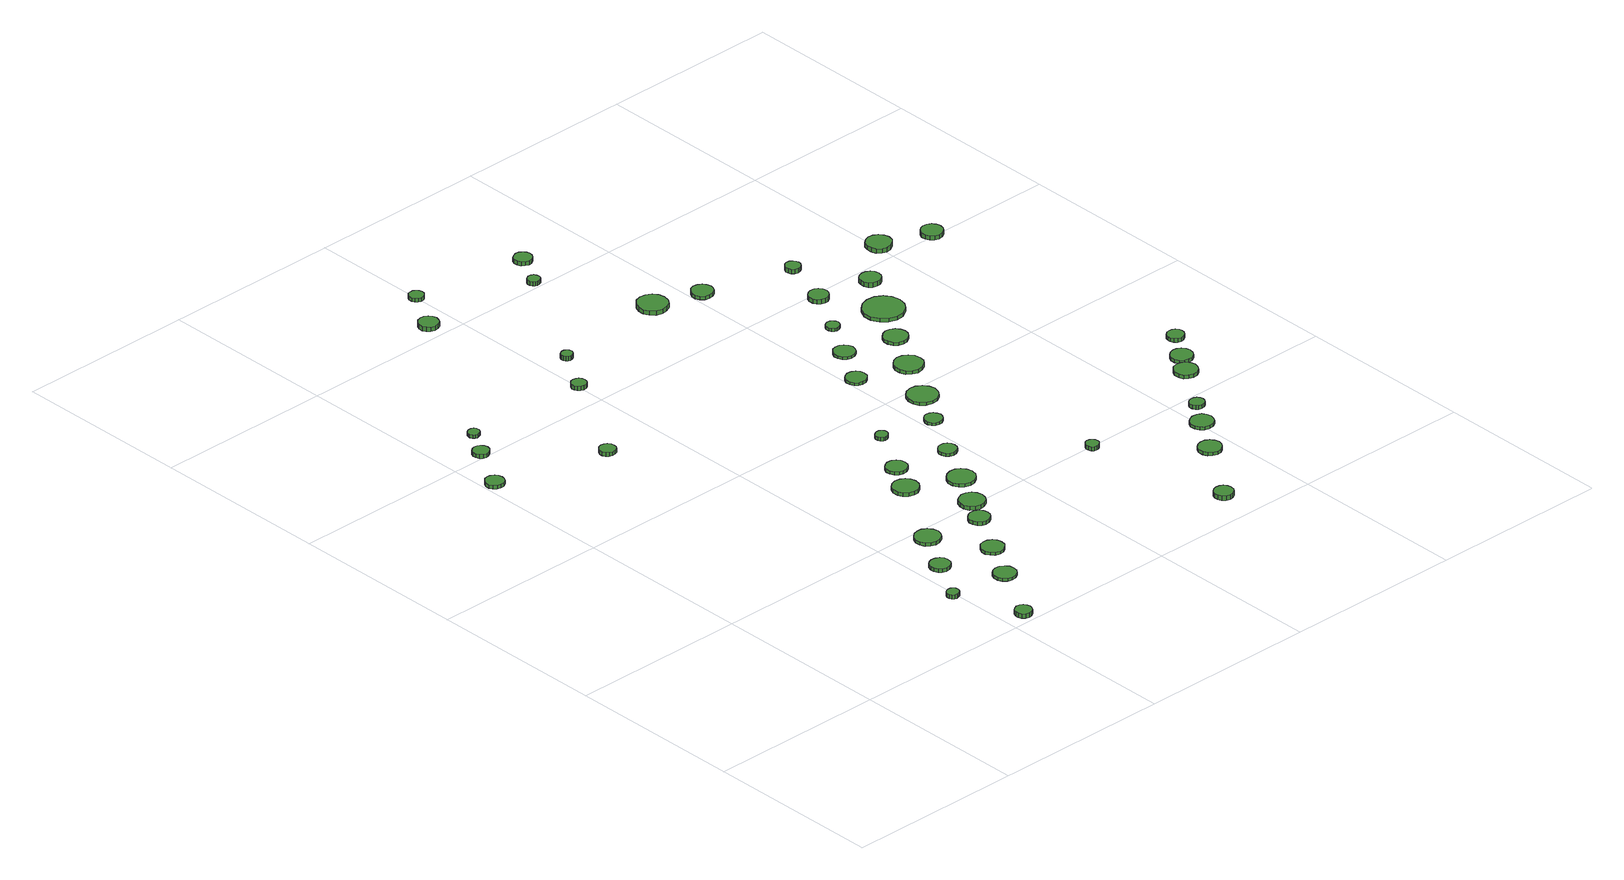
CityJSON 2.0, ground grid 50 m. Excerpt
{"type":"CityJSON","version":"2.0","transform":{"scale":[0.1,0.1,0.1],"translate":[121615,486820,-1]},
"CityObjects":{
"tree1":{"type":"SolitaryVegetationObject","attributes":{"function":"something"},"geometry":[{"type":"MultiSurface","lod":"1","boundaries":[[[0,1,2,3,4,5,6,7,8,9,10,11,12,13,14]],[[15,16,17,18,19,20,21,22,23,24,25,26,27,28,29]],[[0,29,28,1]],[[1,28,27,2]],[[2,27,26,3]],[[3,26,25,4]],[[4,25,24,5]],[[5,24,23,6]],[[6,23,22,7]],[[7,22,21,8]],[[8,21,20,9]],[[9,20,19,10]],[[10,19,18,11]],[[11,18,17,12]],[[12,17,16,13]],[[13,16,15,14]],[[14,15,29,0]]]}]},
"tree2":{"type":"SolitaryVegetationObject","attributes":{"function":"something"},"geometry":[{"type":"MultiSurface","lod":"1","boundaries":[[[30,31,32,33,34,35,36,37,38,39,40,41,42,43,44]],[[45,46,47,48,49,50,51,52,53,54,55,56,57,58,59]],[[30,59,58,31]],[[31,58,57,32]],[[32,57,56,33]],[[33,56,55,34]],[[34,55,54,35]],[[35,54,53,36]],[[36,53,52,37]],[[37,52,51,38]],[[38,51,50,39]],[[39,50,49,40]],[[40,49,48,41]],[[41,48,47,42]],[[42,47,46,43]],[[43,46,45,44]],[[44,45,59,30]]]}]},
"tree3":{"type":"SolitaryVegetationObject","attributes":{"function":"something"},"geometry":[{"type":"MultiSurface","lod":"1","boundaries":[[[60,61,62,63,64,65,66,67,68,69,70,71,72,73,74]],[[75,76,77,78,79,80,81,82,83,84,85,86,87,88,89]],[[60,89,88,61]],[[61,88,87,62]],[[62,87,86,63]],[[63,86,85,64]],[[64,85,84,65]],[[65,84,83,66]],[[66,83,82,67]],[[67,82,81,68]],[[68,81,80,69]],[[69,80,79,70]],[[70,79,78,71]],[[71,78,77,72]],[[72,77,76,73]],[[73,76,75,74]],[[74,75,89,60]]]}]},
"tree4":{"type":"SolitaryVegetationObject","attributes":{"function":"something"},"geometry":[{"type":"MultiSurface","lod":"1","boundaries":[[[90,91,92,93,94,95,96,97,98,99,100,101,102,103,104]],[[105,106,107,108,109,110,111,112,113,114,115,116,117,118,119]],[[90,119,118,91]],[[91,118,117,92]],[[92,117,116,93]],[[93,116,115,94]],[[94,115,114,95]],[[95,114,113,96]],[[96,113,112,97]],[[97,112,111,98]],[[98,111,110,99]],[[99,110,109,100]],[[100,109,108,101]],[[101,108,107,102]],[[102,107,106,103]],[[103,106,105,104]],[[104,105,119,90]]]}]},
"tree5":{"type":"SolitaryVegetationObject","attributes":{"function":"something"},"geometry":[{"type":"MultiSurface","lod":"1","boundaries":[[[120,121,122,123,124,125,126,127,128,129,130,131,132,133,134]],[[135,136,137,138,139,140,141,142,143,144,145,146,147,148,149]],[[120,149,148,121]],[[121,148,147,122]],[[122,147,146,123]],[[123,146,145,124]],[[124,145,144,125]],[[125,144,143,126]],[[126,143,142,127]],[[127,142,141,128]],[[128,141,140,129]],[[129,140,139,130]],[[130,139,138,131]],[[131,138,137,132]],[[132,137,136,133]],[[133,136,135,134]],[[134,135,149,120]]]}]},
"tree6":{"type":"SolitaryVegetationObject","attributes":{"function":"something"},"geometry":[{"type":"MultiSurface","lod":"1","boundaries":[[[150,151,152,153,154,155,156,157,158,159,160,161,162,163,164]],[[165,166,167,168,169,170,171,172,173,174,175,176,177,178,179]],[[150,179,178,151]],[[151,178,177,152]],[[152,177,176,153]],[[153,176,175,154]],[[154,175,174,155]],[[155,174,173,156]],[[156,173,172,157]],[[157,172,171,158]],[[158,171,170,159]],[[159,170,169,160]],[[160,169,168,161]],[[161,168,167,162]],[[162,167,166,163]],[[163,166,165,164]],[[164,165,179,150]]]}]},
"tree7":{"type":"SolitaryVegetationObject","attributes":{"function":"something"},"geometry":[{"type":"MultiSurface","lod":"1","boundaries":[[[180,181,182,183,184,185,186,187,188,189,190,191,192,193,194]],[[195,196,197,198,199,200,201,202,203,204,205,206,207,208,209]],[[180,209,208,181]],[[181,208,207,182]],[[182,207,206,183]],[[183,206,205,184]],[[184,205,204,185]],[[185,204,203,186]],[[186,203,202,187]],[[187,202,201,188]],[[188,201,200,189]],[[189,200,199,190]],[[190,199,198,191]],[[191,198,197,192]],[[192,197,196,193]],[[193,196,195,194]],[[194,195,209,180]]]}]},
"tree8":{"type":"SolitaryVegetationObject","attributes":{"function":"something"},"geometry":[{"type":"MultiSurface","lod":"1","boundaries":[[[210,211,212,213,214,215,216,217,218,219,220,221,222,223,224]],[[225,226,227,228,229,230,231,232,233,234,235,236,237,238,239]],[[210,239,238,211]],[[211,238,237,212]],[[212,237,236,213]],[[213,236,235,214]],[[214,235,234,215]],[[215,234,233,216]],[[216,233,232,217]],[[217,232,231,218]],[[218,231,230,219]],[[219,230,229,220]],[[220,229,228,221]],[[221,228,227,222]],[[222,227,226,223]],[[223,226,225,224]],[[224,225,239,210]]]}]},
"tree9":{"type":"SolitaryVegetationObject","attributes":{"function":"something"},"geometry":[{"type":"MultiSurface","lod":"1","boundaries":[[[240,241,242,243,244,245,246,247,248,249,250,251,252,253,254]],[[255,256,257,258,259,260,261,262,263,264,265,266,267,268,269]],[[240,269,268,241]],[[241,268,267,242]],[[242,267,266,243]],[[243,266,265,244]],[[244,265,264,245]],[[245,264,263,246]],[[246,263,262,247]],[[247,262,261,248]],[[248,261,260,249]],[[249,260,259,250]],[[250,259,258,251]],[[251,258,257,252]],[[252,257,256,253]],[[253,256,255,254]],[[254,255,269,240]]]}]},
"tree10":{"type":"SolitaryVegetationObject","attributes":{"function":"something"},"geometry":[{"type":"MultiSurface","lod":"1","boundaries":[[[270,271,272,273,274,275,276,277,278,279,280,281,282,283,284]],[[285,286,287,288,289,290,291,292,293,294,295,296,297,298,299]],[[270,299,298,271]],[[271,298,297,272]],[[272,297,296,273]],[[273,296,295,274]],[[274,295,294,275]],[[275,294,293,276]],[[276,293,292,277]],[[277,292,291,278]],[[278,291,290,279]],[[279,290,289,280]],[[280,289,288,281]],[[281,288,287,282]],[[282,287,286,283]],[[283,286,285,284]],[[284,285,299,270]]]}]},
"tree11":{"type":"SolitaryVegetationObject","attributes":{"function":"something"},"geometry":[{"type":"MultiSurface","lod":"1","boundaries":[[[300,301,302,303,304,305,306,307,308,309,310,311,312,313,314]],[[315,316,317,318,319,320,321,322,323,324,325,326,327,328,329]],[[300,329,328,301]],[[301,328,327,302]],[[302,327,326,303]],[[303,326,325,304]],[[304,325,324,305]],[[305,324,323,306]],[[306,323,322,307]],[[307,322,321,308]],[[308,321,320,309]],[[309,320,319,310]],[[310,319,318,311]],[[311,318,317,312]],[[312,317,316,313]],[[313,316,315,314]],[[314,315,329,300]]]}]},
"tree12":{"type":"SolitaryVegetationObject","attributes":{"function":"something"},"geometry":[{"type":"MultiSurface","lod":"1","boundaries":[[[330,331,332,333,334,335,336,337,338,339,340,341,342,343,344]],[[345,346,347,348,349,350,351,352,353,354,355,356,357,358,359]],[[330,359,358,331]],[[331,358,357,332]],[[332,357,356,333]],[[333,356,355,334]],[[334,355,354,335]],[[335,354,353,336]],[[336,353,352,337]],[[337,352,351,338]],[[338,351,350,339]],[[339,350,349,340]],[[340,349,348,341]],[[341,348,347,342]],[[342,347,346,343]],[[343,346,345,344]],[[344,345,359,330]]]}]},
"tree13":{"type":"SolitaryVegetationObject","attributes":{"function":"something"},"geometry":[{"type":"MultiSurface","lod":"1","boundaries":[[[360,361,362,363,364,365,366,367,368,369,370,371,372,373,374]],[[375,376,377,378,379,380,381,382,383,384,385,386,387,388,389]],[[360,389,388,361]],[[361,388,387,362]],[[362,387,386,363]],[[363,386,385,364]],[[364,385,384,365]],[[365,384,383,366]],[[366,383,382,367]],[[367,382,381,368]],[[368,381,380,369]],[[369,380,379,370]],[[370,379,378,371]],[[371,378,377,372]],[[372,377,376,373]],[[373,376,375,374]],[[374,375,389,360]]]}]},
"tree14":{"type":"SolitaryVegetationObject","attributes":{"function":"something"},"geometry":[{"type":"MultiSurface","lod":"1","boundaries":[[[390,391,392,393,394,395,396,397,398,399,400,401,402,403,404]],[[405,406,407,408,409,410,411,412,413,414,415,416,417,418,419]],[[390,419,418,391]],[[391,418,417,392]],[[392,417,416,393]],[[393,416,415,394]],[[394,415,414,395]],[[395,414,413,396]],[[396,413,412,397]],[[397,412,411,398]],[[398,411,410,399]],[[399,410,409,400]],[[400,409,408,401]],[[401,408,407,402]],[[402,407,406,403]],[[403,406,405,404]],[[404,405,419,390]]]}]},
"tree15":{"type":"SolitaryVegetationObject","attributes":{"function":"something"},"geometry":[{"type":"MultiSurface","lod":"1","boundaries":[[[420,421,422,423,424,425,426,427,428,429,430,431,432,433,434]],[[435,436,437,438,439,440,441,442,443,444,445,446,447,448,449]],[[420,449,448,421]],[[421,448,447,422]],[[422,447,446,423]],[[423,446,445,424]],[[424,445,444,425]],[[425,444,443,426]],[[426,443,442,427]],[[427,442,441,428]],[[428,441,440,429]],[[429,440,439,430]],[[430,439,438,431]],[[431,438,437,432]],[[432,437,436,433]],[[433,436,435,434]],[[434,435,449,420]]]}]},
"tree16":{"type":"SolitaryVegetationObject","attributes":{"function":"something"},"geometry":[{"type":"MultiSurface","lod":"1","boundaries":[[[450,451,452,453,454,455,456,457,458,459,460,461,462,463,464]],[[465,466,467,468,469,470,471,472,473,474,475,476,477,478,479]],[[450,479,478,451]],[[451,478,477,452]],[[452,477,476,453]],[[453,476,475,454]],[[454,475,474,455]],[[455,474,473,456]],[[456,473,472,457]],[[457,472,471,458]],[[458,471,470,459]],[[459,470,469,460]],[[460,469,468,461]],[[461,468,467,462]],[[462,467,466,463]],[[463,466,465,464]],[[464,465,479,450]]]}]},
"tree17":{"type":"SolitaryVegetationObject","attributes":{"function":"something"},"geometry":[{"type":"MultiSurface","lod":"1","boundaries":[[[480,481,482,483,484,485,486,487,488,489,490,491,492,493,494]],[[495,496,497,498,499,500,501,502,503,504,505,506,507,508,509]],[[480,509,508,481]],[[481,508,507,482]],[[482,507,506,483]],[[483,506,505,484]],[[484,505,504,485]],[[485,504,503,486]],[[486,503,502,487]],[[487,502,501,488]],[[488,501,500,489]],[[489,500,499,490]],[[490,499,498,491]],[[491,498,497,492]],[[492,497,496,493]],[[493,496,495,494]],[[494,495,509,480]]]}]},
"tree18":{"type":"SolitaryVegetationObject","attributes":{"function":"something"},"geometry":[{"type":"MultiSurface","lod":"1","boundaries":[[[510,511,512,513,514,515,516,517,518,519,520,521,522,523,524]],[[525,526,527,528,529,530,531,532,533,534,535,536,537,538,539]],[[510,539,538,511]],[[511,538,537,512]],[[512,537,536,513]],[[513,536,535,514]],[[514,535,534,515]],[[515,534,533,516]],[[516,533,532,517]],[[517,532,531,518]],[[518,531,530,519]],[[519,530,529,520]],[[520,529,528,521]],[[521,528,527,522]],[[522,527,526,523]],[[523,526,525,524]],[[524,525,539,510]]]}]},
"tree19":{"type":"SolitaryVegetationObject","attributes":{"function":"something"},"geometry":[{"type":"MultiSurface","lod":"1","boundaries":[[[540,541,542,543,544,545,546,547,548,549,550,551,552,553,554]],[[555,556,557,558,559,560,561,562,563,564,565,566,567,568,569]],[[540,569,568,541]],[[541,568,567,542]],[[542,567,566,543]],[[543,566,565,544]],[[544,565,564,545]],[[545,564,563,546]],[[546,563,562,547]],[[547,562,561,548]],[[548,561,560,549]],[[549,560,559,550]],[[550,559,558,551]],[[551,558,557,552]],[[552,557,556,553]],[[553,556,555,554]],[[554,555,569,540]]]}]},
"tree20":{"type":"SolitaryVegetationObject","attributes":{"function":"something"},"geometry":[{"type":"MultiSurface","lod":"1","boundaries":[[[570,571,572,573,574,575,576,577,578,579,580,581,582,583,584]],[[585,586,587,588,589,590,591,592,593,594,595,596,597,598,599]],[[570,599,598,571]],[[571,598,597,572]],[[572,597,596,573]],[[573,596,595,574]],[[574,595,594,575]],[[575,594,593,576]],[[576,593,592,577]],[[577,592,591,578]],[[578,591,590,579]],[[579,590,589,580]],[[580,589,588,581]],[[581,588,587,582]],[[582,587,586,583]],[[583,586,585,584]],[[584,585,599,570]]]}]},
"tree21":{"type":"SolitaryVegetationObject","attributes":{"function":"something"},"geometry":[{"type":"MultiSurface","lod":"1","boundaries":[[[600,601,602,603,604,605,606,607,608,609,610,611,612,613,614]],[[615,616,617,618,619,620,621,622,623,624,625,626,627,628,629]],[[600,629,628,601]],[[601,628,627,602]],[[602,627,626,603]],[[603,626,625,604]],[[604,625,624,605]],[[605,624,623,606]],[[606,623,622,607]],[[607,622,621,608]],[[608,621,620,609]],[[609,620,619,610]],[[610,619,618,611]],[[611,618,617,612]],[[612,617,616,613]],[[613,616,615,614]],[[614,615,629,600]]]}]},
"tree22":{"type":"SolitaryVegetationObject","attributes":{"function":"something"},"geometry":[{"type":"MultiSurface","lod":"1","boundaries":[[[630,631,632,633,634,635,636,637,638,639,640,641,642,643,644]],[[645,646,647,648,649,650,651,652,653,654,655,656,657,658,659]],[[630,659,658,631]],[[631,658,657,632]],[[632,657,656,633]],[[633,656,655,634]],[[634,655,654,635]],[[635,654,653,636]],[[636,653,652,637]],[[637,652,651,638]],[[638,651,650,639]],[[639,650,649,640]],[[640,649,648,641]],[[641,648,647,642]],[[642,647,646,643]],[[643,646,645,644]],[[644,645,659,630]]]}]},
"tree23":{"type":"SolitaryVegetationObject","attributes":{"function":"something"},"geometry":[{"type":"MultiSurface","lod":"1","boundaries":[[[660,661,662,663,664,665,666,667,668,669,670,671,672,673,674]],[[675,676,677,678,679,680,681,682,683,684,685,686,687,688,689]],[[660,689,688,661]],[[661,688,687,662]],[[662,687,686,663]],[[663,686,685,664]],[[664,685,684,665]],[[665,684,683,666]],[[666,683,682,667]],[[667,682,681,668]],[[668,681,680,669]],[[669,680,679,670]],[[670,679,678,671]],[[671,678,677,672]],[[672,677,676,673]],[[673,676,675,674]],[[674,675,689,660]]]}]},
"tree24":{"type":"SolitaryVegetationObject","attributes":{"function":"something"},"geometry":[{"type":"MultiSurface","lod":"1","boundaries":[[[690,691,692,693,694,695,696,697,698,699,700,701,702,703,704]],[[705,706,707,708,709,710,711,712,713,714,715,716,717,718,719]],[[690,719,718,691]],[[691,718,717,692]],[[692,717,716,693]],[[693,716,715,694]],[[694,715,714,695]],[[695,714,713,696]],[[696,713,712,697]],[[697,712,711,698]],[[698,711,710,699]],[[699,710,709,700]],[[700,709,708,701]],[[701,708,707,702]],[[702,707,706,703]],[[703,706,705,704]],[[704,705,719,690]]]}]},
"tree25":{"type":"SolitaryVegetationObject","attributes":{"function":"something"},"geometry":[{"type":"MultiSurface","lod":"1","boundaries":[[[720,721,722,723,724,725,726,727,728,729,730,731,732,733,734]],[[735,736,737,738,739,740,741,742,743,744,745,746,747,748,749]],[[720,749,748,721]],[[721,748,747,722]],[[722,747,746,723]],[[723,746,745,724]],[[724,745,744,725]],[[725,744,743,726]],[[726,743,742,727]],[[727,742,741,728]],[[728,741,740,729]],[[729,740,739,730]],[[730,739,738,731]],[[731,738,737,732]],[[732,737,736,733]],[[733,736,735,734]],[[734,735,749,720]]]}]},
"tree26":{"type":"SolitaryVegetationObject","attributes":{"function":"something"},"geometry":[{"type":"MultiSurface","lod":"1","boundaries":[[[750,751,752,753,754,755,756,757,758,759,760,761,762,763,764]],[[765,766,767,768,769,770,771,772,773,774,775,776,777,778,779]],[[750,779,778,751]],[[751,778,777,752]],[[752,777,776,753]],[[753,776,775,754]],[[754,775,774,755]],[[755,774,773,756]],[[756,773,772,757]],[[757,772,771,758]],[[758,771,770,759]],[[759,770,769,760]],[[760,769,768,761]],[[761,768,767,762]],[[762,767,766,763]],[[763,766,765,764]],[[764,765,779,750]]]}]},
"tree27":{"type":"SolitaryVegetationObject","attributes":{"function":"something"},"geometry":[{"type":"MultiSurface","lod":"1","boundaries":[[[780,781,782,783,784,785,786,787,788,789,790,791,792,793,794]],[[795,796,797,798,799,800,801,802,803,804,805,806,807,808,809]],[[780,809,808,781]],[[781,808,807,782]],[[782,807,806,783]],[[783,806,805,784]],[[784,805,804,785]],[[785,804,803,786]],[[786,803,802,787]],[[787,802,801,788]],[[788,801,800,789]],[[789,800,799,790]],[[790,799,798,791]],[[791,798,797,792]],[[792,797,796,793]],[[793,796,795,794]],[[794,795,809,780]]]}]},
"tree28":{"type":"SolitaryVegetationObject","attributes":{"function":"something"},"geometry":[{"type":"MultiSurface","lod":"1","boundaries":[[[810,811,812,813,814,815,816,817,818,819,820,821,822,823,824]],[[825,826,827,828,829,830,831,832,833,834,835,836,837,838,839]],[[810,839,838,811]],[[811,838,837,812]],[[812,837,836,813]],[[813,836,835,814]],[[814,835,834,815]],[[815,834,833,816]],[[816,833,832,817]],[[817,832,831,818]],[[818,831,830,819]],[[819,830,829,820]],[[820,829,828,821]],[[821,828,827,822]],[[822,827,826,823]],[[823,826,825,824]],[[824,825,839,810]]]}]},
"tree29":{"type":"SolitaryVegetationObject","attributes":{"function":"something"},"geometry":[{"type":"MultiSurface","lod":"1","boundaries":[[[840,841,842,843,844,845,846,847,848,849,850,851,852,853,854]],[[855,856,857,858,859,860,861,862,863,864,865,866,867,868,869]],[[840,869,868,841]],[[841,868,867,842]],[[842,867,866,843]],[[843,866,865,844]],[[844,865,864,845]],[[845,864,863,846]],[[846,863,862,847]],[[847,862,861,848]],[[848,861,860,849]],[[849,860,859,850]],[[850,859,858,851]],[[851,858,857,852]],[[852,857,856,853]],[[853,856,855,854]],[[854,855,869,840]]]}]},
"tree30":{"type":"SolitaryVegetationObject","attributes":{"function":"something"},"geometry":[{"type":"MultiSurface","lod":"1","boundaries":[[[870,871,872,873,874,875,876,877,878,879,880,881,882,883,884]],[[885,886,887,888,889,890,891,892,893,894,895,896,897,898,899]],[[870,899,898,871]],[[871,898,897,872]],[[872,897,896,873]],[[873,896,895,874]],[[874,895,894,875]],[[875,894,893,876]],[[876,893,892,877]],[[877,892,891,878]],[[878,891,890,879]],[[879,890,889,880]],[[880,889,888,881]],[[881,888,887,882]],[[882,887,886,883]],[[883,886,885,884]],[[884,885,899,870]]]}]},
"tree31":{"type":"SolitaryVegetationObject","attributes":{"function":"something"},"geometry":[{"type":"MultiSurface","lod":"1","boundaries":[[[900,901,902,903,904,905,906,907,908,909,910,911,912,913,914]],[[915,916,917,918,919,920,921,922,923,924,925,926,927,928,929]],[[900,929,928,901]],[[901,928,927,902]],[[902,927,926,903]],[[903,926,925,904]],[[904,925,924,905]],[[905,924,923,906]],[[906,923,922,907]],[[907,922,921,908]],[[908,921,920,909]],[[909,920,919,910]],[[910,919,918,911]],[[911,918,917,912]],[[912,917,916,913]],[[913,916,915,914]],[[914,915,929,900]]]}]},
"tree32":{"type":"SolitaryVegetationObject","attributes":{"function":"something"},"geometry":[{"type":"MultiSurface","lod":"1","boundaries":[[[930,931,932,933,934,935,936,937,938,939,940,941,942,943,944]],[[945,946,947,948,949,950,951,952,953,954,955,956,957,958,959]],[[930,959,958,931]],[[931,958,957,932]],[[932,957,956,933]],[[933,956,955,934]],[[934,955,954,935]],[[935,954,953,936]],[[936,953,952,937]],[[937,952,951,938]],[[938,951,950,939]],[[939,950,949,940]],[[940,949,948,941]],[[941,948,947,942]],[[942,947,946,943]],[[943,946,945,944]],[[944,945,959,930]]]}]},
"tree33":{"type":"SolitaryVegetationObject","attributes":{"function":"something"},"geometry":[{"type":"MultiSurface","lod":"1","boundaries":[[[960,961,962,963,964,965,966,967,968,969,970,971,972,973,974]],[[975,976,977,978,979,980,981,982,983,984,985,986,987,988,989]],[[960,989,988,961]],[[961,988,987,962]],[[962,987,986,963]],[[963,986,985,964]],[[964,985,984,965]],[[965,984,983,966]],[[966,983,982,967]],[[967,982,981,968]],[[968,981,980,969]],[[969,980,979,970]],[[970,979,978,971]],[[971,978,977,972]],[[972,977,976,973]],[[973,976,975,974]],[[974,975,989,960]]]}]},
"tree34":{"type":"SolitaryVegetationObject","attributes":{"function":"something"},"geometry":[{"type":"MultiSurface","lod":"1","boundaries":[[[990,991,992,993,994,995,996,997,998,999,1000,1001,1002,1003,1004]],[[1005,1006,1007,1008,1009,1010,1011,1012,1013,1014,1015,1016,1017,1018,1019]],[[990,1019,1018,991]],[[991,1018,1017,992]],[[992,1017,1016,993]],[[993,1016,1015,994]],[[994,1015,1014,995]],[[995,1014,1013,996]],[[996,1013,1012,997]],[[997,1012,1011,998]],[[998,1011,1010,999]],[[999,1010,1009,1000]],[[1000,1009,1008,1001]],[[1001,1008,1007,1002]],[[1002,1007,1006,1003]],[[1003,1006,1005,1004]],[[1004,1005,1019,990]]]}]},
"tree35":{"type":"SolitaryVegetationObject","attributes":{"function":"something"},"geometry":[{"type":"MultiSurface","lod":"1","boundaries":[[[1020,1021,1022,1023,1024,1025,1026,1027,1028,1029,1030,1031,1032,1033,1034]],[[1035,1036,1037,1038,1039,1040,1041,1042,1043,1044,1045,1046,1047,1048,1049]],[[1020,1049,1048,1021]],[[1021,1048,1047,1022]],[[1022,1047,1046,1023]],[[1023,1046,1045,1024]],[[1024,1045,1044,1025]],[[1025,1044,1043,1026]],[[1026,1043,1042,1027]],[[1027,1042,1041,1028]],[[1028,1041,1040,1029]],[[1029,1040,1039,1030]],[[1030,1039,1038,1031]],[[1031,1038,1037,1032]],[[1032,1037,1036,1033]],[[1033,1036,1035,1034]],[[1034,1035,1049,1020]]]}]},
"tree36":{"type":"SolitaryVegetationObject","attributes":{"function":"something"},"geometry":[{"type":"MultiSurface","lod":"1","boundaries":[[[1050,1051,1052,1053,1054,1055,1056,1057,1058,1059,1060,1061,1062,1063,1064]],[[1065,1066,1067,1068,1069,1070,1071,1072,1073,1074,1075,1076,1077,1078,1079]],[[1050,1079,1078,1051]],[[1051,1078,1077,1052]],[[1052,1077,1076,1053]],[[1053,1076,1075,1054]],[[1054,1075,1074,1055]],[[1055,1074,1073,1056]],[[1056,1073,1072,1057]],[[1057,1072,1071,1058]],[[1058,1071,1070,1059]],[[1059,1070,1069,1060]],[[1060,1069,1068,1061]],[[1061,1068,1067,1062]],[[1062,1067,1066,1063]],[[1063,1066,1065,1064]],[[1064,1065,1079,1050]]]}]},
"tree37":{"type":"SolitaryVegetationObject","attributes":{"function":"something"},"geometry":[{"type":"MultiSurface","lod":"1","boundaries":[[[1080,1081,1082,1083,1084,1085,1086,1087,1088,1089,1090,1091,1092,1093,1094]],[[1095,1096,1097,1098,1099,1100,1101,1102,1103,1104,1105,1106,1107,1108,1109]],[[1080,1109,1108,1081]],[[1081,1108,1107,1082]],[[1082,1107,1106,1083]],[[1083,1106,1105,1084]],[[1084,1105,1104,1085]],[[1085,1104,1103,1086]],[[1086,1103,1102,1087]],[[1087,1102,1101,1088]],[[1088,1101,1100,1089]],[[1089,1100,1099,1090]],[[1090,1099,1098,1091]],[[1091,1098,1097,1092]],[[1092,1097,1096,1093]],[[1093,1096,1095,1094]],[[1094,1095,1109,1080]]]}]},
"tree38":{"type":"SolitaryVegetationObject","attributes":{"function":"something"},"geometry":[{"type":"MultiSurface","lod":"1","boundaries":[[[1110,1111,1112,1113,1114,1115,1116,1117,1118,1119,1120,1121,1122,1123,1124]],[[1125,1126,1127,1128,1129,1130,1131,1132,1133,1134,1135,1136,1137,1138,1139]],[[1110,1139,1138,1111]],[[1111,1138,1137,1112]],[[1112,1137,1136,1113]],[[1113,1136,1135,1114]],[[1114,1135,1134,1115]],[[1115,1134,1133,1116]],[[1116,1133,1132,1117]],[[1117,1132,1131,1118]],[[1118,1131,1130,1119]],[[1119,1130,1129,1120]],[[1120,1129,1128,1121]],[[1121,1128,1127,1122]],[[1122,1127,1126,1123]],[[1123,1126,1125,1124]],[[1124,1125,1139,1110]]]}]},
"tree39":{"type":"SolitaryVegetationObject","attributes":{"function":"something"},"geometry":[{"type":"MultiSurface","lod":"1","boundaries":[[[1140,1141,1142,1143,1144,1145,1146,1147,1148,1149,1150,1151,1152,1153,1154]],[[1155,1156,1157,1158,1159,1160,1161,1162,1163,1164,1165,1166,1167,1168,1169]],[[1140,1169,1168,1141]],[[1141,1168,1167,1142]],[[1142,1167,1166,1143]],[[1143,1166,1165,1144]],[[1144,1165,1164,1145]],[[1145,1164,1163,1146]],[[1146,1163,1162,1147]],[[1147,1162,1161,1148]],[[1148,1161,1160,1149]],[[1149,1160,1159,1150]],[[1150,1159,1158,1151]],[[1151,1158,1157,1152]],[[1152,1157,1156,1153]],[[1153,1156,1155,1154]],[[1154,1155,1169,1140]]]}]},
"tree40":{"type":"SolitaryVegetationObject","attributes":{"function":"something"},"geometry":[{"type":"MultiSurface","lod":"1","boundaries":[[[1170,1171,1172,1173,1174,1175,1176,1177,1178,1179,1180,1181,1182,1183,1184]],[[1185,1186,1187,1188,1189,1190,1191,1192,1193,1194,1195,1196,1197,1198,1199]],[[1170,1199,1198,1171]],[[1171,1198,1197,1172]],[[1172,1197,1196,1173]],[[1173,1196,1195,1174]],[[1174,1195,1194,1175]],[[1175,1194,1193,1176]],[[1176,1193,1192,1177]],[[1177,1192,1191,1178]],[[1178,1191,1190,1179]],[[1179,1190,1189,1180]],[[1180,1189,1188,1181]],[[1181,1188,1187,1182]],[[1182,1187,1186,1183]],[[1183,1186,1185,1184]],[[1184,1185,1199,1170]]]}]},
"tree41":{"type":"SolitaryVegetationObject","attributes":{"function":"something"},"geometry":[{"type":"MultiSurface","lod":"1","boundaries":[[[1200,1201,1202,1203,1204,1205,1206,1207,1208,1209,1210,1211,1212,1213,1214]],[[1215,1216,1217,1218,1219,1220,1221,1222,1223,1224,1225,1226,1227,1228,1229]],[[1200,1229,1228,1201]],[[1201,1228,1227,1202]],[[1202,1227,1226,1203]],[[1203,1226,1225,1204]],[[1204,1225,1224,1205]],[[1205,1224,1223,1206]],[[1206,1223,1222,1207]],[[1207,1222,1221,1208]],[[1208,1221,1220,1209]],[[1209,1220,1219,1210]],[[1210,1219,1218,1211]],[[1211,1218,1217,1212]],[[1212,1217,1216,1213]],[[1213,1216,1215,1214]],[[1214,1215,1229,1200]]]}]},
"tree42":{"type":"SolitaryVegetationObject","attributes":{"function":"something"},"geometry":[{"type":"MultiSurface","lod":"1","boundaries":[[[1230,1231,1232,1233,1234,1235,1236,1237,1238,1239,1240,1241,1242,1243,1244]],[[1245,1246,1247,1248,1249,1250,1251,1252,1253,1254,1255,1256,1257,1258,1259]],[[1230,1259,1258,1231]],[[1231,1258,1257,1232]],[[1232,1257,1256,1233]],[[1233,1256,1255,1234]],[[1234,1255,1254,1235]],[[1235,1254,1253,1236]],[[1236,1253,1252,1237]],[[1237,1252,1251,1238]],[[1238,1251,1250,1239]],[[1239,1250,1249,1240]],[[1240,1249,1248,1241]],[[1241,1248,1247,1242]],[[1242,1247,1246,1243]],[[1243,1246,1245,1244]],[[1244,1245,1259,1230]]]}]},
"tree43":{"type":"SolitaryVegetationObject","attributes":{"function":"something"},"geometry":[{"type":"MultiSurface","lod":"1","boundaries":[[[1260,1261,1262,1263,1264,1265,1266,1267,1268,1269,1270,1271,1272,1273,1274]],[[1275,1276,1277,1278,1279,1280,1281,1282,1283,1284,1285,1286,1287,1288,1289]],[[1260,1289,1288,1261]],[[1261,1288,1287,1262]],[[1262,1287,1286,1263]],[[1263,1286,1285,1264]],[[1264,1285,1284,1265]],[[1265,1284,1283,1266]],[[1266,1283,1282,1267]],[[1267,1282,1281,1268]],[[1268,1281,1280,1269]],[[1269,1280,1279,1270]],[[1270,1279,1278,1271]],[[1271,1278,1277,1272]],[[1272,1277,1276,1273]],[[1273,1276,1275,1274]],[[1274,1275,1289,1260]]]}]},
"tree44":{"type":"SolitaryVegetationObject","attributes":{"function":"something"},"geometry":[{"type":"MultiSurface","lod":"1","boundaries":[[[1290,1291,1292,1293,1294,1295,1296,1297,1298,1299,1300,1301,1302,1303,1304]],[[1305,1306,1307,1308,1309,1310,1311,1312,1313,1314,1315,1316,1317,1318,1319]],[[1290,1319,1318,1291]],[[1291,1318,1317,1292]],[[1292,1317,1316,1293]],[[1293,1316,1315,1294]],[[1294,1315,1314,1295]],[[1295,1314,1313,1296]],[[1296,1313,1312,1297]],[[1297,1312,1311,1298]],[[1298,1311,1310,1299]],[[1299,1310,1309,1300]],[[1300,1309,1308,1301]],[[1301,1308,1307,1302]],[[1302,1307,1306,1303]],[[1303,1306,1305,1304]],[[1304,1305,1319,1290]]]}]},
"tree45":{"type":"SolitaryVegetationObject","attributes":{"function":"something"},"geometry":[{"type":"MultiSurface","lod":"1","boundaries":[[[1320,1321,1322,1323,1324,1325,1326,1327,1328,1329,1330,1331,1332,1333,1334]],[[1335,1336,1337,1338,1339,1340,1341,1342,1343,1344,1345,1346,1347,1348,1349]],[[1320,1349,1348,1321]],[[1321,1348,1347,1322]],[[1322,1347,1346,1323]],[[1323,1346,1345,1324]],[[1324,1345,1344,1325]],[[1325,1344,1343,1326]],[[1326,1343,1342,1327]],[[1327,1342,1341,1328]],[[1328,1341,1340,1329]],[[1329,1340,1339,1330]],[[1330,1339,1338,1331]],[[1331,1338,1337,1332]],[[1332,1337,1336,1333]],[[1333,1336,1335,1334]],[[1334,1335,1349,1320]]]}]},
"tree46":{"type":"SolitaryVegetationObject","attributes":{"function":"something"},"geometry":[{"type":"MultiSurface","lod":"1","boundaries":[[[1350,1351,1352,1353,1354,1355,1356,1357,1358,1359,1360,1361,1362,1363,1364]],[[1365,1366,1367,1368,1369,1370,1371,1372,1373,1374,1375,1376,1377,1378,1379]],[[1350,1379,1378,1351]],[[1351,1378,1377,1352]],[[1352,1377,1376,1353]],[[1353,1376,1375,1354]],[[1354,1375,1374,1355]],[[1355,1374,1373,1356]],[[1356,1373,1372,1357]],[[1357,1372,1371,1358]],[[1358,1371,1370,1359]],[[1359,1370,1369,1360]],[[1360,1369,1368,1361]],[[1361,1368,1367,1362]],[[1362,1367,1366,1363]],[[1363,1366,1365,1364]],[[1364,1365,1379,1350]]]}]}
},
"vertices":[
[58,1390,16],[56,1401,16],[50,1409,16],[40,1415,16],[30,1416,16],[20,1413,16],[12,1405,16],[7,1396,16],[7,1385,16],[12,1375,16],[20,1368,16],[30,1365,16],[40,1366,16],[50,1371,16],[56,1380,16],[56,1380,6],[50,1371,6],[40,1366,6],[30,1365,6],[20,1368,6],[12,1375,6],[7,1385,6],[7,1396,6],[12,1405,6],[20,1413,6],[30,1416,6],[40,1415,6],[50,1409,6],[56,1401,6],[58,1390,6],
[509,218,19],[508,225,19],[504,230,19],[498,234,19],[491,234,19],[484,232,19],[479,228,19],[476,221,19],[476,214,19],[479,208,19],[484,203,19],[491,201,19],[498,202,19],[504,205,19],[508,211,19],[508,211,7],[504,205,7],[498,202,7],[491,201,7],[484,203,7],[479,208,7],[476,214,7],[476,221,7],[479,228,7],[484,232,7],[491,234,7],[498,234,7],[504,230,7],[508,225,7],[509,218,7],
[129,1518,17],[127,1527,17],[121,1535,17],[113,1539,17],[104,1540,17],[95,1537,17],[88,1531,17],[84,1522,17],[84,1513,17],[88,1504,17],[95,1498,17],[104,1495,17],[113,1496,17],[121,1501,17],[127,1508,17],[127,1508,6],[121,1501,6],[113,1496,6],[104,1495,6],[95,1498,6],[88,1504,6],[84,1513,6],[84,1522,6],[88,1531,6],[95,1537,6],[104,1540,6],[113,1539,6],[121,1535,6],[127,1527,6],[129,1518,6],
[577,28,25],[575,37,25],[570,45,25],[562,50,25],[552,51,25],[543,48,25],[536,42,25],[532,33,25],[532,23,25],[536,15,25],[543,8,25],[552,5,25],[562,6,25],[570,11,25],[575,19,25],[575,19,12],[570,11,12],[562,6,12],[552,5,12],[543,8,12],[536,15,12],[532,23,12],[532,33,12],[536,42,12],[543,48,12],[552,51,12],[562,50,12],[570,45,12],[575,37,12],[577,28,12],
[171,1595,16],[170,1602,16],[166,1607,16],[160,1611,16],[153,1611,16],[147,1609,16],[142,1605,16],[139,1599,16],[139,1592,16],[142,1586,16],[147,1581,16],[153,1579,16],[160,1580,16],[166,1583,16],[170,1589,16],[170,1589,6],[166,1583,6],[160,1580,6],[153,1579,6],[147,1581,6],[142,1586,6],[139,1592,6],[139,1599,6],[142,1605,6],[147,1609,6],[153,1611,6],[160,1611,6],[166,1607,6],[170,1602,6],[171,1595,6],
[591,340,17],[589,351,17],[582,360,17],[572,366,17],[560,367,17],[549,364,17],[541,356,17],[536,345,17],[536,334,17],[541,323,17],[549,316,17],[560,312,17],[572,313,17],[582,319,17],[589,328,17],[589,328,7],[582,319,7],[572,313,7],[560,312,7],[549,316,7],[541,323,7],[536,334,7],[536,345,7],[541,356,7],[549,364,7],[560,367,7],[572,366,7],[582,360,7],[589,351,7],[591,340,7],
[683,199,16],[681,212,16],[673,222,16],[662,229,16],[649,230,16],[637,226,16],[627,217,16],[622,205,16],[622,192,16],[627,181,16],[637,172,16],[649,168,16],[662,169,16],[673,176,16],[681,186,16],[681,186,8],[673,176,8],[662,169,8],[649,168,8],[637,172,8],[627,181,8],[622,192,8],[622,205,8],[627,217,8],[637,226,8],[649,230,8],[662,229,8],[673,222,8],[681,212,8],[683,199,8],
[363,1308,17],[362,1317,17],[356,1325,17],[348,1329,17],[339,1330,17],[330,1327,17],[323,1321,17],[319,1313,17],[319,1303,17],[323,1295,17],[330,1289,17],[339,1286,17],[348,1287,17],[356,1291,17],[362,1299,17],[362,1299,6],[356,1291,6],[348,1287,6],[339,1286,6],[330,1289,6],[323,1295,6],[319,1303,6],[319,1313,6],[323,1321,6],[330,1327,6],[339,1330,6],[348,1329,6],[356,1325,6],[362,1317,6],[363,1308,6],
[668,457,16],[664,471,16],[656,483,16],[643,491,16],[629,492,16],[615,488,16],[604,478,16],[598,464,16],[598,450,16],[604,436,16],[615,427,16],[629,422,16],[643,424,16],[656,431,16],[664,443,16],[664,443,7],[656,431,7],[643,424,7],[629,422,7],[615,427,7],[604,436,7],[598,450,7],[598,464,7],[604,478,7],[615,488,7],[629,492,7],[643,491,7],[656,483,7],[664,471,7],[668,457,7],
[748,312,15],[746,325,15],[738,335,15],[727,342,15],[714,343,15],[701,339,15],[692,330,15],[686,318,15],[686,305,15],[692,294,15],[701,285,15],[714,281,15],[727,282,15],[738,289,15],[746,299,15],[746,299,7],[738,289,7],[727,282,7],[714,281,7],[701,285,7],[692,294,7],[686,305,7],[686,318,7],[692,330,7],[701,339,7],[714,343,7],[727,342,7],[738,335,7],[746,325,7],[748,312,7],
[819,437,16],[817,449,16],[810,459,16],[799,465,16],[787,466,16],[776,462,16],[767,454,16],[762,443,16],[762,431,16],[767,420,16],[776,412,16],[787,408,16],[799,410,16],[810,416,16],[817,425,16],[817,425,6],[810,416,6],[799,410,6],[787,408,6],[776,412,6],[767,420,6],[762,431,6],[762,443,6],[767,454,6],[776,462,6],[787,466,6],[799,465,6],[810,459,6],[817,449,6],[819,437,6],
[792,669,16],[789,683,16],[781,695,16],[768,702,16],[753,704,16],[739,699,16],[728,690,16],[722,676,16],[722,661,16],[728,648,16],[739,638,16],[753,634,16],[768,635,16],[781,643,16],[789,654,16],[789,654,6],[781,643,6],[768,635,6],[753,634,6],[739,638,6],[728,648,6],[722,661,6],[722,676,6],[728,690,6],[739,699,6],[753,704,6],[768,702,6],[781,695,6],[789,683,6],[792,669,6],
[525,1584,18],[523,1592,18],[518,1599,18],[511,1603,18],[502,1604,18],[494,1602,18],[488,1596,18],[484,1588,18],[484,1580,18],[488,1572,18],[494,1566,18],[502,1564,18],[511,1565,18],[518,1569,18],[523,1576,18],[523,1576,6],[518,1569,6],[511,1565,6],[502,1564,6],[494,1566,6],[488,1572,6],[484,1580,6],[484,1588,6],[488,1596,6],[494,1602,6],[502,1604,6],[511,1603,6],[518,1599,6],[523,1592,6],[525,1584,6],
[866,507,17],[863,521,17],[855,533,17],[842,540,17],[828,542,17],[814,537,17],[803,528,17],[797,514,17],[797,500,17],[803,486,17],[814,477,17],[828,472,17],[842,474,17],[855,481,17],[863,493,17],[863,493,6],[855,481,6],[842,474,6],[828,472,6],[814,477,6],[803,486,6],[797,500,6],[797,514,6],[803,528,6],[814,537,6],[828,542,6],[842,540,6],[855,533,6],[863,521,6],[866,507,6],
[834,753,16],[832,765,16],[825,775,16],[814,781,16],[802,782,16],[791,778,16],[782,770,16],[777,759,16],[777,747,16],[782,736,16],[791,728,16],[802,724,16],[814,725,16],[825,731,16],[832,741,16],[832,741,7],[825,731,7],[814,725,7],[802,724,7],[791,728,7],[782,736,7],[777,747,7],[777,759,7],[782,770,7],[791,778,7],[802,782,7],[814,781,7],[825,775,7],[832,765,7],[834,753,7],
[459,2051,19],[456,2062,19],[450,2071,19],[440,2077,19],[428,2078,19],[417,2074,19],[409,2067,19],[404,2056,19],[404,2045,19],[409,2035,19],[417,2027,19],[428,2023,19],[440,2025,19],[450,2030,19],[456,2040,19],[456,2040,6],[450,2030,6],[440,2025,6],[428,2023,6],[417,2027,6],[409,2035,6],[404,2045,6],[404,2056,6],[409,2067,6],[417,2074,6],[428,2078,6],[440,2077,6],[450,2071,6],[456,2062,6],[459,2051,6],
[928,608,15],[924,623,15],[915,636,15],[902,644,15],[886,645,15],[871,640,15],[860,630,15],[853,616,15],[853,600,15],[860,586,15],[871,575,15],[886,570,15],[902,572,15],[915,580,15],[924,592,15],[924,592,6],[915,580,6],[902,572,6],[886,570,6],[871,575,6],[860,586,6],[853,600,6],[853,616,6],[860,630,6],[871,640,6],[886,645,6],[902,644,6],[915,636,6],[924,623,6],[928,608,6],
[588,1698,24],[586,1705,24],[582,1710,24],[576,1714,24],[569,1714,24],[563,1712,24],[558,1708,24],[555,1702,24],[555,1695,24],[558,1689,24],[563,1684,24],[569,1682,24],[576,1683,24],[582,1686,24],[586,1692,24],[586,1692,11],[582,1686,11],[576,1683,11],[569,1682,11],[563,1684,11],[558,1689,11],[555,1695,11],[555,1702,11],[558,1708,11],[563,1712,11],[569,1714,11],[576,1714,11],[582,1710,11],[586,1705,11],[588,1698,11],
[900,888,17],[899,895,17],[894,901,17],[888,905,17],[881,905,17],[875,903,17],[869,898,17],[866,892,17],[866,885,17],[869,878,17],[875,873,17],[881,871,17],[888,872,17],[894,876,17],[899,881,17],[899,881,7],[894,876,7],[888,872,7],[881,871,7],[875,873,7],[869,878,7],[866,885,7],[866,892,7],[869,898,7],[875,903,7],[881,905,7],[888,905,7],[894,901,7],[899,895,7],[900,888,7],
[522,2169,16],[520,2178,16],[515,2184,16],[508,2189,16],[499,2189,16],[491,2187,16],[485,2181,16],[482,2174,16],[482,2165,16],[485,2157,16],[491,2152,16],[499,2149,16],[508,2150,16],[515,2154,16],[520,2161,16],[520,2161,6],[515,2154,6],[508,2150,6],[499,2149,6],[491,2152,6],[485,2157,6],[482,2165,6],[482,2174,6],[485,2181,6],[491,2187,6],[499,2189,6],[508,2189,6],[515,2184,6],[520,2178,6],[522,2169,6],
[981,728,16],[979,738,16],[973,746,16],[964,751,16],[954,752,16],[944,749,16],[936,742,16],[932,733,16],[932,722,16],[936,713,16],[944,706,16],[954,703,16],[964,704,16],[973,709,16],[979,717,16],[979,717,7],[973,709,7],[964,704,7],[954,703,7],[944,706,7],[936,713,7],[932,722,7],[932,733,7],[936,742,7],[944,749,7],[954,752,7],[964,751,7],[973,746,7],[979,738,7],[981,728,7],
[1057,858,15],[1054,868,15],[1048,877,15],[1040,882,15],[1029,883,15],[1020,880,15],[1012,873,15],[1008,863,15],[1008,853,15],[1012,844,15],[1020,837,15],[1029,834,15],[1040,835,15],[1048,840,15],[1054,848,15],[1054,848,7],[1048,840,7],[1040,835,7],[1029,834,7],[1020,837,7],[1012,844,7],[1008,853,7],[1008,863,7],[1012,873,7],[1020,880,7],[1029,883,7],[1040,882,7],[1048,877,7],[1054,868,7],[1057,858,7],
[1336,102,21],[1334,113,21],[1328,122,21],[1318,127,21],[1308,128,21],[1297,125,21],[1289,117,21],[1285,108,21],[1285,97,21],[1289,87,21],[1297,79,21],[1308,76,21],[1318,77,21],[1328,83,21],[1334,91,21],[1334,91,8],[1328,83,8],[1318,77,8],[1308,76,8],[1297,79,8],[1289,87,8],[1285,97,8],[1285,108,8],[1289,117,8],[1297,125,8],[1308,128,8],[1318,127,8],[1328,122,8],[1334,113,8],[1336,102,8],
[1053,1131,16],[1051,1143,16],[1044,1152,16],[1034,1158,16],[1022,1159,16],[1011,1155,16],[1002,1148,16],[997,1137,16],[997,1125,16],[1002,1114,16],[1011,1106,16],[1022,1103,16],[1034,1104,16],[1044,1110,16],[1051,1119,16],[1051,1119,8],[1044,1110,8],[1034,1104,8],[1022,1103,8],[1011,1106,8],[1002,1114,8],[997,1125,8],[997,1137,8],[1002,1148,8],[1011,1155,8],[1022,1159,8],[1034,1158,8],[1044,1152,8],[1051,1143,8],[1053,1131,8],
[777,2017,22],[776,2024,22],[772,2030,22],[765,2034,22],[758,2035,22],[751,2032,22],[746,2028,22],[743,2021,22],[743,2014,22],[746,2007,22],[751,2002,22],[758,2000,22],[765,2001,22],[772,2004,22],[776,2010,22],[776,2010,10],[772,2004,10],[765,2001,10],[758,2000,10],[751,2002,10],[746,2007,10],[743,2014,10],[743,2021,10],[746,2028,10],[751,2032,10],[758,2035,10],[765,2034,10],[772,2030,10],[776,2024,10],[777,2017,10],
[1247,492,21],[1246,499,21],[1241,505,21],[1235,509,21],[1227,510,21],[1220,508,21],[1215,503,21],[1212,496,21],[1212,488,21],[1215,481,21],[1220,476,21],[1227,474,21],[1235,475,21],[1241,479,21],[1246,485,21],[1246,485,9],[1241,479,9],[1235,475,9],[1227,474,9],[1220,476,9],[1215,481,9],[1212,488,9],[1212,496,9],[1215,503,9],[1220,508,9],[1227,510,9],[1235,509,9],[1241,505,9],[1246,499,9],[1247,492,9],
[1132,959,15],[1128,976,15],[1118,990,15],[1103,999,15],[1086,1001,15],[1069,996,15],[1056,984,15],[1049,968,15],[1049,950,15],[1056,935,15],[1069,923,15],[1086,918,15],[1103,919,15],[1118,928,15],[1128,942,15],[1128,942,7],[1118,928,7],[1103,919,7],[1086,918,7],[1069,923,7],[1056,935,7],[1049,950,7],[1049,968,7],[1056,984,7],[1069,996,7],[1086,1001,7],[1103,999,7],[1118,990,7],[1128,976,7],[1132,959,7],
[940,1735,18],[937,1752,18],[927,1766,18],[912,1774,18],[895,1776,18],[878,1771,18],[866,1759,18],[859,1743,18],[859,1726,18],[866,1711,18],[878,1699,18],[895,1694,18],[912,1696,18],[927,1704,18],[937,1718,18],[937,1718,6],[927,1704,6],[912,1696,6],[895,1694,6],[878,1699,6],[866,1711,6],[859,1726,6],[859,1743,6],[866,1759,6],[878,1771,6],[895,1776,6],[912,1774,6],[927,1766,6],[937,1752,6],[940,1735,6],
[841,2116,17],[839,2126,17],[833,2134,17],[824,2140,17],[814,2141,17],[804,2137,17],[796,2131,17],[792,2121,17],[792,2111,17],[796,2101,17],[804,2095,17],[814,2091,17],[824,2092,17],[833,2098,17],[839,2106,17],[839,2106,6],[833,2098,6],[824,2092,6],[814,2091,6],[804,2095,6],[796,2101,6],[792,2111,6],[792,2121,6],[796,2131,6],[804,2137,6],[814,2141,6],[824,2140,6],[833,2134,6],[839,2126,6],[841,2116,6],
[1120,1243,15],[1117,1255,15],[1110,1265,15],[1100,1271,15],[1087,1272,15],[1076,1269,15],[1067,1260,15],[1062,1249,15],[1062,1237,15],[1067,1226,15],[1076,1217,15],[1087,1214,15],[1100,1215,15],[1110,1221,15],[1117,1231,15],[1117,1231,7],[1110,1221,7],[1100,1215,7],[1087,1214,7],[1076,1217,7],[1067,1226,7],[1062,1237,7],[1062,1249,7],[1067,1260,7],[1076,1269,7],[1087,1272,7],[1100,1271,7],[1110,1265,7],[1117,1255,7],[1120,1243,7],
[1204,1089,17],[1201,1105,17],[1191,1118,17],[1177,1126,17],[1161,1128,17],[1146,1123,17],[1134,1112,17],[1127,1097,17],[1127,1081,17],[1134,1066,17],[1146,1055,17],[1161,1050,17],[1177,1052,17],[1191,1060,17],[1201,1073,17],[1201,1073,7],[1191,1060,7],[1177,1052,7],[1161,1050,7],[1146,1055,7],[1134,1066,7],[1127,1081,7],[1127,1097,7],[1134,1112,7],[1146,1123,7],[1161,1128,7],[1177,1126,7],[1191,1118,7],[1201,1105,7],[1204,1089,7],
[1470,287,15],[1467,300,15],[1459,310,15],[1448,317,15],[1435,318,15],[1422,314,15],[1413,306,15],[1407,294,15],[1407,280,15],[1413,268,15],[1422,260,15],[1435,256,15],[1448,257,15],[1459,264,15],[1467,274,15],[1467,274,6],[1459,264,6],[1448,257,6],[1435,256,6],[1422,260,6],[1413,268,6],[1407,280,6],[1407,294,6],[1413,306,6],[1422,314,6],[1435,318,6],[1448,317,6],[1459,310,6],[1467,300,6],[1470,287,6],
[1062,1695,16],[1059,1707,16],[1052,1717,16],[1041,1723,16],[1029,1725,16],[1017,1721,16],[1008,1712,16],[1003,1701,16],[1003,1689,16],[1008,1678,16],[1017,1669,16],[1029,1666,16],[1041,1667,16],[1052,1673,16],[1059,1683,16],[1059,1683,6],[1052,1673,6],[1041,1667,6],[1029,1666,6],[1017,1669,6],[1008,1678,6],[1003,1689,6],[1003,1701,6],[1008,1712,6],[1017,1721,6],[1029,1725,6],[1041,1723,6],[1052,1717,6],[1059,1707,6],[1062,1695,6],
[1175,1354,15],[1173,1361,15],[1168,1368,15],[1162,1372,15],[1154,1372,15],[1147,1370,15],[1141,1365,15],[1138,1358,15],[1138,1350,15],[1141,1343,15],[1147,1337,15],[1154,1335,15],[1162,1336,15],[1168,1340,15],[1173,1346,15],[1173,1346,6],[1168,1340,6],[1162,1336,6],[1154,1335,6],[1147,1337,6],[1141,1343,6],[1138,1350,6],[1138,1358,6],[1141,1365,6],[1147,1370,6],[1154,1372,6],[1162,1372,6],[1168,1368,6],[1173,1361,6],[1175,1354,6],
[1267,1209,15],[1264,1222,15],[1256,1233,15],[1244,1240,15],[1230,1242,15],[1217,1237,15],[1207,1228,15],[1201,1215,15],[1201,1202,15],[1207,1189,15],[1217,1180,15],[1230,1176,15],[1244,1177,15],[1256,1184,15],[1264,1195,15],[1264,1195,6],[1256,1184,6],[1244,1177,6],[1230,1176,6],[1217,1180,6],[1207,1189,6],[1201,1202,6],[1201,1215,6],[1207,1228,6],[1217,1237,6],[1230,1242,6],[1244,1240,6],[1256,1233,6],[1264,1222,6],[1267,1209,6],
[1540,390,15],[1537,403,15],[1530,414,15],[1518,420,15],[1505,421,15],[1493,417,15],[1483,409,15],[1477,397,15],[1477,383,15],[1483,371,15],[1493,363,15],[1505,359,15],[1518,360,15],[1530,367,15],[1537,377,15],[1537,377,6],[1530,367,6],[1518,360,6],[1505,359,6],[1493,363,6],[1483,371,6],[1477,383,6],[1477,397,6],[1483,409,6],[1493,417,6],[1505,421,6],[1518,420,6],[1530,414,6],[1537,403,6],[1540,390,6],
[1253,1479,19],[1251,1490,19],[1244,1499,19],[1235,1505,19],[1223,1506,19],[1213,1503,19],[1204,1495,19],[1200,1485,19],[1200,1473,19],[1204,1463,19],[1213,1456,19],[1223,1452,19],[1235,1453,19],[1244,1459,19],[1251,1468,19],[1251,1468,6],[1244,1459,6],[1235,1453,6],[1223,1452,6],[1213,1456,6],[1204,1463,6],[1200,1473,6],[1200,1485,6],[1204,1495,6],[1213,1503,6],[1223,1506,6],[1235,1505,6],[1244,1499,6],[1251,1490,6],[1253,1479,6],
[1580,462,17],[1578,470,17],[1573,477,17],[1566,481,17],[1557,482,17],[1549,480,17],[1543,474,17],[1539,466,17],[1539,458,17],[1543,450,17],[1549,444,17],[1557,442,17],[1566,443,17],[1573,447,17],[1578,454,17],[1578,454,6],[1573,447,6],[1566,443,6],[1557,442,6],[1549,444,6],[1543,450,6],[1539,458,6],[1539,466,6],[1543,474,6],[1549,480,6],[1557,482,6],[1566,481,6],[1573,477,6],[1578,470,6],[1580,462,6],
[1359,1326,16],[1354,1349,16],[1341,1367,16],[1321,1379,16],[1298,1381,16],[1276,1374,16],[1259,1359,16],[1249,1338,16],[1249,1314,16],[1259,1293,16],[1276,1278,16],[1298,1271,16],[1321,1273,16],[1341,1285,16],[1354,1303,16],[1354,1303,6],[1341,1285,6],[1321,1273,6],[1298,1271,6],[1276,1278,6],[1259,1293,6],[1249,1314,6],[1249,1338,6],[1259,1359,6],[1276,1374,6],[1298,1381,6],[1321,1379,6],[1341,1367,6],[1354,1349,6],[1359,1326,6],
[1292,1620,22],[1290,1628,22],[1285,1635,22],[1278,1640,22],[1269,1641,22],[1261,1638,22],[1255,1632,22],[1251,1624,22],[1251,1616,22],[1255,1608,22],[1261,1602,22],[1269,1599,22],[1278,1600,22],[1285,1605,22],[1290,1612,22],[1290,1612,9],[1285,1605,9],[1278,1600,9],[1269,1599,9],[1261,1602,9],[1255,1608,9],[1251,1616,9],[1251,1624,9],[1255,1632,9],[1261,1638,9],[1269,1641,9],[1278,1640,9],[1285,1635,9],[1290,1628,9],[1292,1620,9],
[1403,1449,20],[1401,1461,20],[1394,1470,20],[1383,1476,20],[1372,1477,20],[1360,1474,20],[1351,1466,20],[1347,1455,20],[1347,1443,20],[1351,1432,20],[1360,1424,20],[1372,1421,20],[1383,1422,20],[1394,1428,20],[1401,1437,20],[1401,1437,7],[1394,1428,7],[1383,1422,7],[1372,1421,7],[1360,1424,7],[1351,1432,7],[1347,1443,7],[1347,1455,7],[1351,1466,7],[1360,1474,7],[1372,1477,7],[1383,1476,7],[1394,1470,7],[1401,1461,7],[1403,1449,7],
[1680,596,16],[1677,609,16],[1669,620,16],[1658,626,16],[1645,628,16],[1632,624,16],[1622,615,16],[1617,603,16],[1617,589,16],[1622,577,16],[1632,569,16],[1645,564,16],[1658,566,16],[1669,572,16],[1677,583,16],[1677,583,6],[1669,572,6],[1658,566,6],[1645,564,6],[1632,569,6],[1622,577,6],[1617,589,6],[1617,603,6],[1622,615,6],[1632,624,6],[1645,628,6],[1658,626,6],[1669,620,6],[1677,609,6],[1680,596,6],
[1718,654,16],[1715,666,16],[1708,676,16],[1697,682,16],[1685,683,16],[1673,679,16],[1664,671,16],[1659,660,16],[1659,647,16],[1664,636,16],[1673,628,16],[1685,624,16],[1697,625,16],[1708,631,16],[1715,642,16],[1715,642,6],[1708,631,6],[1697,625,6],[1685,624,6],[1673,628,6],[1664,636,6],[1659,647,6],[1659,660,6],[1664,671,6],[1673,679,6],[1685,683,6],[1697,682,6],[1708,676,6],[1715,666,6],[1718,654,6],
[1766,733,17],[1764,743,17],[1758,751,17],[1750,755,17],[1740,756,17],[1731,753,17],[1724,747,17],[1720,738,17],[1720,729,17],[1724,720,17],[1731,713,17],[1740,710,17],[1750,711,17],[1758,716,17],[1764,724,17],[1764,724,6],[1758,716,6],[1750,711,6],[1740,710,6],[1731,713,6],[1724,720,6],[1720,729,6],[1720,738,6],[1724,747,6],[1731,753,6],[1740,756,6],[1750,755,6],[1758,751,6],[1764,743,6],[1766,733,6],
[1542,1558,19],[1539,1572,19],[1530,1584,19],[1518,1591,19],[1504,1593,19],[1490,1588,19],[1479,1579,19],[1474,1566,19],[1474,1551,19],[1479,1538,19],[1490,1528,19],[1504,1524,19],[1518,1526,19],[1530,1533,19],[1539,1544,19],[1539,1544,6],[1530,1533,6],[1518,1526,6],[1504,1524,6],[1490,1528,6],[1479,1538,6],[1474,1551,6],[1474,1566,6],[1479,1579,6],[1490,1588,6],[1504,1593,6],[1518,1591,6],[1530,1584,6],[1539,1572,6],[1542,1558,6],
[1674,1511,17],[1671,1523,17],[1664,1533,17],[1653,1539,17],[1641,1540,17],[1629,1536,17],[1620,1528,17],[1615,1517,17],[1615,1505,17],[1620,1493,17],[1629,1485,17],[1641,1481,17],[1653,1482,17],[1664,1489,17],[1671,1499,17],[1671,1499,5],[1664,1489,5],[1653,1482,5],[1641,1481,5],[1629,1485,5],[1620,1493,5],[1615,1505,5],[1615,1517,5],[1620,1528,5],[1629,1536,5],[1641,1540,5],[1653,1539,5],[1664,1533,5],[1671,1523,5],[1674,1511,5]
]}
